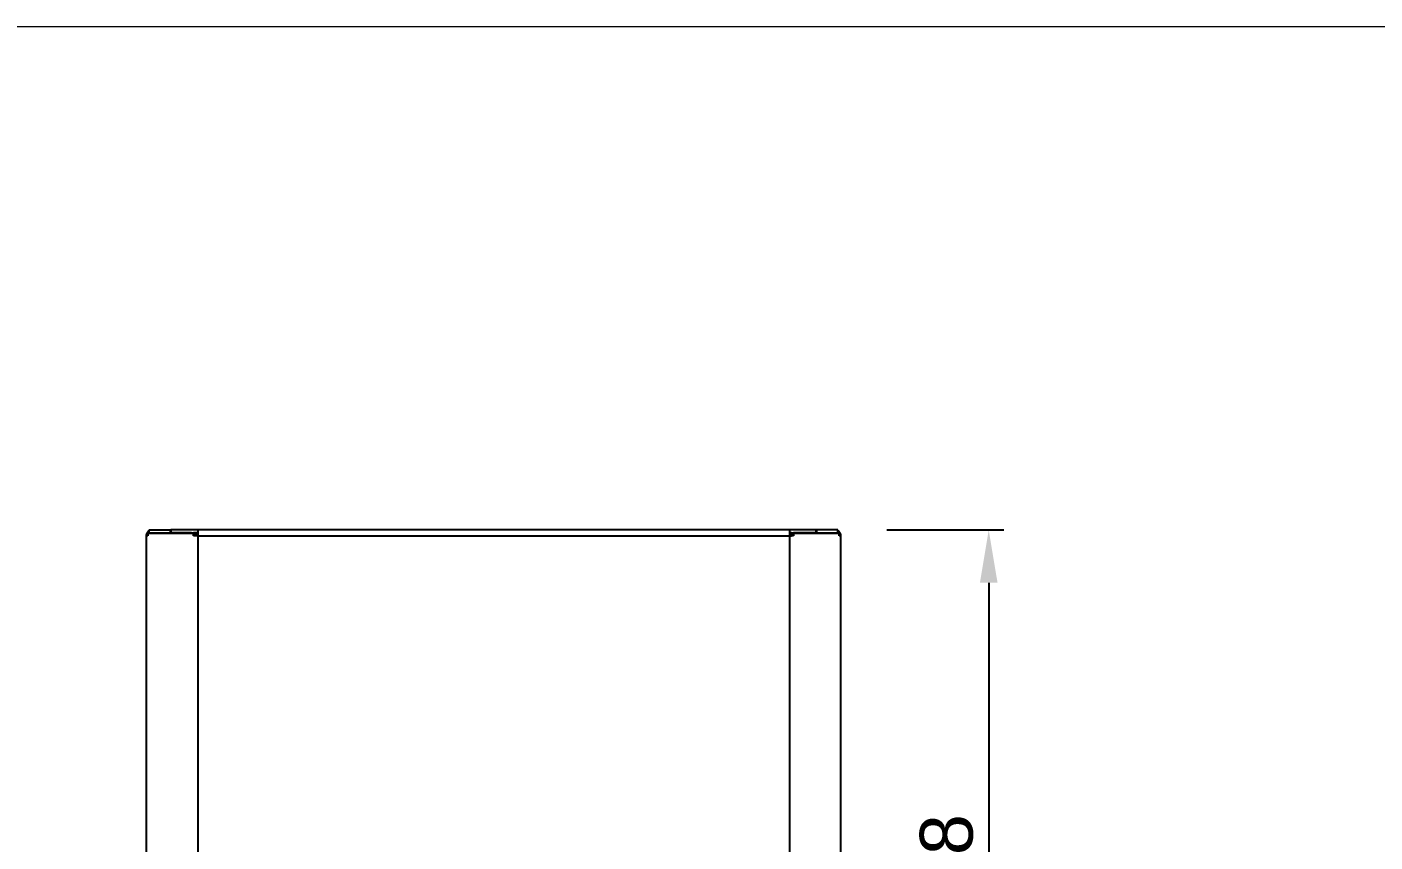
# Model space of a CAD drawing. Header units: millimetres. Extents: x -1246 to 2331, y -493 to 2006.
# Drawn here: x 542 to 1435, y 1467 to 2006 of the extents above; entities that cross this region are included whole.
import ezdxf

# ---------------------------------------------------------------- set-up
doc = ezdxf.new("R2010")
doc.units = ezdxf.units.MM
doc.header["$MEASUREMENT"] = 0
for name, color, linetype, true_color in [('Domyslna', 7, 'Continuous', 0x000000), ('Domyślny', 7, 'Continuous', 0x000000), ('Utwórz2D linie widoczne', 7, 'Continuous', 0x000000)]:
    doc.layers.add(name, color=color, linetype=linetype, true_color=true_color)
doc.styles.add('Arial', font='arial.ttf')
doc.dimstyles.new('Millimeter Large', dxfattribs={"dimscale": 10, "dimtxt": 3.5, "dimasz": 3.5, "dimexe": 1, "dimexo": 0.5, "dimgap": 1, "dimtad": 1, "dimtoh": 1, "dimdec": 0, "dimzin": 1, "dimdsep": 46, "dimtxsty": 'Arial', "dimcen": 3.5, "dimadec": 0, "dimazin": 0, "dimtfac": 1, "dimtdec": 4, "dimtix": 1, "dimtmove": 1, "dimatfit": 3, "dimfxl": 0, "dimtolj": 1, "dimtzin": 1, "dimarcsym": 0})

# ---------------------------------------------------------------- blocks, each defined once
blk = doc.blocks.new('*D1')
at = {"layer": 'Defpoints', "color": 0}
for p in [(1106.72, 1673.22), (1106.72, 1215.22), (1179.08, 1215.22)]:
    blk.add_point(p, dxfattribs=at)
at = {"layer": 'Domyslna', "color": 0, "lineweight": -2}
for p, q in [((1111.72, 1673.22), (1189.08, 1673.22)), ((1179.08, 1638.22), (1179.08, 1250.22)), ((1111.72, 1215.22), (1189.08, 1215.22))]:
    blk.add_line(p, q, dxfattribs=at)
at = {"layer": 'Domyslna', "color": 0}
for points in [[(1184.92, 1638.22), (1173.25, 1638.22), (1179.08, 1673.22)], [(1173.25, 1250.22), (1184.92, 1250.22), (1179.08, 1215.22)]]:
    blk.add_solid(points, dxfattribs=at)
at = {"layer": 'Domyslna', "color": 0, "insert": (1151.22, 1444.22), "char_height": 35, "attachment_point": 5, "rotation": 90, "style": 'Arial'}
blk.add_mtext('\\A1;458', dxfattribs=at)

msp = doc.modelspace()

# ---------------------------------------------------------------- linework, layer by layer
at = {"layer": 'Domyslna'}
for p, q in [((655.31, 1669.42), (655.31, 1250.02)), ((655.31, 1669.42), (1048.39, 1669.42)), ((1047.11, 1669.42), (1047.11, 1250.02))]:
    msp.add_line(p, q, dxfattribs=at)
at = {"layer": 'Domyślny', "color": 18, "lineweight": 15, "true_color": 0x000000}
msp.add_line((2327.49, 2006.35), (-1246.36, 2006.35), dxfattribs=at)
at = {"layer": 'Utwórz2D linie widoczne'}
for p, q in [((621.22, 1669.67), (621.21, 1669.54)), ((621.21, 1669.54), (621.21, 1669.42)), ((622.32, 1669.42), (621.21, 1669.42)), ((621.21, 1669.42), (621.21, 1250.02)), ((621.23, 1669.8), (621.22, 1669.67)), ((621.25, 1669.93), (621.23, 1669.8)), ((621.27, 1670.06), (621.25, 1669.93)), ((621.29, 1670.19), (621.27, 1670.06)), ((621.32, 1670.32), (621.29, 1670.19)), ((621.35, 1670.44), (621.32, 1670.32)), ((621.39, 1670.57), (621.35, 1670.44)), ((621.43, 1670.69), (621.39, 1670.57)), ((621.48, 1670.81), (621.43, 1670.69)), ((621.53, 1670.93), (621.48, 1670.81)), ((621.58, 1671.05), (621.53, 1670.93)), ((621.64, 1671.17), (621.58, 1671.05)), ((621.7, 1671.28), (621.64, 1671.17)), ((621.77, 1671.39), (621.7, 1671.28)), ((621.84, 1671.5), (621.77, 1671.39)), ((621.91, 1671.61), (621.84, 1671.5)), ((621.98, 1671.71), (621.91, 1671.61)), ((622.07, 1671.82), (621.98, 1671.71)), ((622.15, 1671.91), (622.07, 1671.82)), ((622.24, 1672.01), (622.15, 1671.91)), ((622.33, 1672.1), (622.24, 1672.01)), ((622.32, 1670.36), (622.33, 1670.39)), ((622.32, 1670.33), (622.32, 1670.36)), ((622.32, 1670.3), (622.32, 1670.33)), ((622.32, 1670.27), (622.32, 1670.3)), ((622.32, 1670.24), (622.32, 1670.27)), ((622.32, 1670.21), (622.32, 1670.24)), ((622.32, 1670.18), (622.32, 1670.21)), ((622.32, 1670.15), (622.32, 1670.18)), ((622.32, 1670.12), (622.32, 1670.15)), ((622.32, 1670.12), (622.32, 1669.42)), ((622.42, 1672.19), (622.33, 1672.1)), ((622.33, 1670.42), (622.34, 1670.45)), ((622.33, 1670.39), (622.33, 1670.42)), ((622.34, 1670.45), (622.35, 1670.48)), ((622.35, 1670.48), (622.36, 1670.51)), ((622.36, 1670.51), (622.37, 1670.54)), ((622.37, 1670.54), (622.38, 1670.57)), ((622.38, 1670.57), (622.39, 1670.6)), ((622.39, 1670.6), (622.4, 1670.62)), ((622.4, 1670.62), (622.42, 1670.65)), ((622.52, 1672.28), (622.42, 1672.19)), ((622.42, 1670.65), (622.43, 1670.68)), ((622.43, 1670.68), (622.45, 1670.7)), ((622.45, 1670.7), (622.46, 1670.73)), ((622.46, 1670.73), (622.48, 1670.76)), ((622.48, 1670.76), (622.5, 1670.78)), ((622.5, 1670.78), (622.52, 1670.8)), ((622.62, 1672.37), (622.52, 1672.28)), ((622.52, 1670.8), (622.54, 1670.83)), ((622.54, 1670.83), (622.56, 1670.85)), ((622.56, 1670.85), (622.58, 1670.87)), ((622.58, 1670.87), (622.6, 1670.89)), ((622.6, 1670.89), (622.62, 1670.91)), ((622.72, 1672.45), (622.62, 1672.37)), ((622.62, 1670.91), (622.65, 1670.93)), ((622.65, 1670.93), (622.67, 1670.95)), ((622.67, 1670.95), (622.7, 1670.97)), ((622.7, 1670.97), (622.72, 1670.99)), ((622.82, 1672.52), (622.72, 1672.45)), ((622.72, 1670.99), (622.75, 1671)), ((622.75, 1671), (622.77, 1671.02)), ((622.77, 1671.02), (622.8, 1671.03)), ((622.8, 1671.03), (622.83, 1671.05)), ((622.93, 1672.59), (622.82, 1672.52)), ((622.83, 1671.05), (622.86, 1671.06)), ((622.86, 1671.06), (622.88, 1671.07)), ((622.88, 1671.07), (622.91, 1671.08)), ((622.91, 1671.08), (622.94, 1671.09)), ((623.04, 1672.66), (622.93, 1672.59)), ((622.94, 1671.09), (622.97, 1671.1)), ((622.97, 1671.1), (623, 1671.11)), ((623, 1671.11), (623.03, 1671.12)), ((623.03, 1671.12), (651.92, 1671.12)), ((623.15, 1672.73), (623.04, 1672.66)), ((623.15, 1673.22), (623.74, 1673.22)), ((623.15, 1671.22), (623.15, 1673.22)), ((623.16, 1671.22), (623.74, 1671.22)), ((623.74, 1673.22), (637.33, 1673.22)), ((623.74, 1671.22), (637.33, 1671.22)), ((624.44, 1671.12), (624.5, 1671.14)), ((624.5, 1671.14), (624.56, 1671.16)), ((624.56, 1671.16), (624.61, 1671.17)), ((624.61, 1671.17), (624.67, 1671.18)), ((624.67, 1671.18), (624.73, 1671.19)), ((624.73, 1671.19), (624.79, 1671.2)), ((624.79, 1671.2), (624.85, 1671.21)), ((637.33, 1673.22), (637.62, 1673.22)), ((637.33, 1671.22), (637.33, 1673.22)), ((637.62, 1671.22), (637.33, 1671.22)), ((637.62, 1673.22), (637.62, 1671.22)), ((651.21, 1673.22), (637.62, 1673.22)), ((651.21, 1671.22), (637.62, 1671.22)), ((652.63, 1673.22), (651.21, 1673.22)), ((651.21, 1671.22), (652.63, 1671.22)), ((651.92, 1671.12), (651.95, 1671.11)), ((653.33, 1671.12), (651.92, 1671.12)), ((651.95, 1671.11), (651.98, 1671.1)), ((651.98, 1671.1), (652.01, 1671.09)), ((652.01, 1671.09), (652.04, 1671.08)), ((652.04, 1671.08), (652.07, 1671.07)), ((652.07, 1671.07), (652.09, 1671.06)), ((652.09, 1671.06), (652.12, 1671.05)), ((652.12, 1671.05), (652.15, 1671.03)), ((652.15, 1671.03), (652.18, 1671.02)), ((652.18, 1671.02), (652.2, 1671)), ((652.2, 1671), (652.23, 1670.99)), ((652.23, 1670.99), (652.25, 1670.97)), ((652.25, 1670.97), (652.28, 1670.95)), ((652.28, 1670.95), (652.3, 1670.93)), ((652.3, 1670.93), (652.33, 1670.91)), ((652.33, 1670.91), (652.35, 1670.89)), ((652.35, 1670.89), (652.37, 1670.87)), ((652.37, 1670.87), (652.39, 1670.85)), ((652.39, 1670.85), (652.41, 1670.83)), ((652.41, 1670.83), (652.43, 1670.8)), ((652.43, 1670.8), (652.45, 1670.78)), ((652.45, 1670.78), (652.47, 1670.76)), ((652.47, 1670.76), (652.49, 1670.73)), ((652.49, 1670.73), (652.5, 1670.7)), ((652.5, 1670.7), (652.52, 1670.68)), ((652.52, 1670.68), (652.53, 1670.65)), ((652.53, 1670.65), (652.55, 1670.62)), ((652.55, 1670.62), (652.56, 1670.6)), ((652.56, 1670.6), (652.57, 1670.57)), ((652.63, 1671.2), (652.57, 1671.21)), ((652.57, 1670.57), (652.58, 1670.54)), ((652.58, 1670.54), (652.59, 1670.51)), ((652.59, 1670.51), (652.6, 1670.48)), ((652.6, 1670.48), (652.61, 1670.45)), ((652.61, 1670.45), (652.62, 1670.42)), ((652.62, 1670.42), (652.62, 1670.39)), ((652.62, 1670.39), (652.63, 1670.36)), ((654.04, 1673.22), (652.63, 1673.22)), ((654.04, 1671.22), (652.63, 1671.22)), ((652.68, 1671.19), (652.63, 1671.2)), ((652.63, 1670.36), (652.63, 1670.33)), ((652.63, 1670.33), (652.63, 1670.3)), ((652.63, 1670.3), (652.63, 1670.27)), ((652.63, 1670.27), (652.63, 1670.24)), ((652.63, 1670.24), (652.63, 1670.21)), ((652.63, 1670.21), (652.63, 1670.18)), ((652.63, 1670.18), (652.63, 1670.15)), ((652.63, 1670.15), (652.63, 1670.12)), ((652.63, 1669.42), (652.63, 1670.12)), ((655.31, 1669.42), (652.63, 1669.42)), ((652.74, 1671.19), (652.68, 1671.19)), ((652.79, 1671.17), (652.74, 1671.19)), ((652.84, 1671.16), (652.79, 1671.17)), ((652.9, 1671.15), (652.84, 1671.16)), ((652.95, 1671.13), (652.9, 1671.15)), ((653, 1671.12), (652.95, 1671.13)), ((653.33, 1671.12), (653.36, 1671.11)), ((653.36, 1671.11), (653.39, 1671.1)), ((653.39, 1671.1), (653.42, 1671.09)), ((653.42, 1671.09), (653.45, 1671.08)), ((653.45, 1671.08), (653.48, 1671.07)), ((653.48, 1671.07), (653.51, 1671.06)), ((653.51, 1671.06), (653.54, 1671.05)), ((653.54, 1671.05), (653.56, 1671.03)), ((653.56, 1671.03), (653.59, 1671.02)), ((653.59, 1671.02), (653.62, 1671)), ((653.62, 1671), (653.64, 1670.99)), ((653.64, 1670.99), (653.67, 1670.97)), ((653.67, 1670.97), (653.69, 1670.95)), ((653.69, 1670.95), (653.72, 1670.93)), ((653.72, 1670.93), (653.74, 1670.91)), ((653.74, 1670.91), (653.76, 1670.89)), ((653.76, 1670.89), (653.79, 1670.87)), ((653.79, 1670.87), (653.81, 1670.85)), ((653.81, 1670.85), (653.83, 1670.83)), ((653.83, 1670.83), (653.85, 1670.8)), ((653.85, 1670.8), (653.87, 1670.78)), ((653.87, 1670.78), (653.88, 1670.76)), ((653.88, 1670.76), (653.9, 1670.73)), ((653.9, 1670.73), (653.92, 1670.7)), ((653.92, 1670.7), (653.93, 1670.68)), ((653.93, 1670.68), (653.95, 1670.65)), ((653.95, 1670.65), (653.96, 1670.62)), ((653.96, 1670.62), (653.97, 1670.6)), ((653.97, 1670.6), (653.99, 1670.57)), ((653.99, 1670.57), (654, 1670.54)), ((654, 1670.54), (654.01, 1670.51)), ((654.01, 1670.51), (654.02, 1670.48)), ((654.02, 1670.48), (654.02, 1670.45)), ((654.02, 1670.45), (654.03, 1670.42)), ((654.03, 1670.42), (654.04, 1670.39)), ((655.31, 1673.22), (654.04, 1673.22)), ((655.31, 1671.22), (654.04, 1671.22)), ((654.04, 1670.39), (654.04, 1670.36)), ((654.04, 1670.36), (654.04, 1670.33)), ((654.04, 1670.33), (654.05, 1670.3)), ((654.06, 1670.13), (654.04, 1670.19)), ((654.05, 1670.18), (654.04, 1670.15)), ((654.04, 1670.15), (654.04, 1670.12)), ((654.04, 1670.12), (654.04, 1669.42)), ((654.05, 1670.3), (654.05, 1670.27)), ((654.05, 1670.27), (654.05, 1670.24)), ((654.05, 1670.24), (654.05, 1670.21)), ((654.05, 1670.21), (654.05, 1670.18)), ((654.09, 1670.07), (654.06, 1670.13)), ((654.11, 1670.02), (654.09, 1670.07)), ((654.13, 1669.96), (654.11, 1670.02)), ((654.14, 1669.9), (654.13, 1669.96)), ((654.16, 1669.84), (654.14, 1669.9)), ((654.17, 1669.78), (654.16, 1669.84)), ((654.19, 1669.72), (654.17, 1669.78)), ((654.19, 1669.66), (654.19, 1669.72)), ((654.2, 1669.6), (654.19, 1669.66)), ((654.21, 1669.54), (654.2, 1669.6)), ((654.21, 1669.48), (654.21, 1669.54)), ((654.21, 1669.42), (654.21, 1669.48)), ((655.31, 1673.22), (655.31, 1669.42)), ((1047.11, 1673.22), (655.31, 1673.22)), ((1048.39, 1673.22), (1047.11, 1673.22)), ((1047.11, 1673.22), (1047.11, 1669.42)), ((1048.39, 1671.22), (1047.11, 1671.22)), ((1049.8, 1669.42), (1047.11, 1669.42)), ((1048.23, 1669.66), (1048.22, 1669.6)), ((1048.22, 1669.6), (1048.22, 1669.54)), ((1048.22, 1669.54), (1048.22, 1669.48)), ((1048.22, 1669.48), (1048.22, 1669.42)), ((1048.24, 1669.72), (1048.23, 1669.66)), ((1048.25, 1669.78), (1048.24, 1669.72)), ((1048.27, 1669.84), (1048.25, 1669.78)), ((1048.28, 1669.9), (1048.27, 1669.84)), ((1048.3, 1669.96), (1048.28, 1669.9)), ((1048.32, 1670.02), (1048.3, 1669.96)), ((1048.34, 1670.07), (1048.32, 1670.02)), ((1048.36, 1670.13), (1048.34, 1670.07)), ((1048.39, 1670.19), (1048.36, 1670.13)), ((1048.38, 1670.33), (1048.39, 1670.36)), ((1048.38, 1670.3), (1048.38, 1670.33)), ((1048.38, 1670.27), (1048.38, 1670.3)), ((1048.38, 1670.24), (1048.38, 1670.27)), ((1048.38, 1670.21), (1048.38, 1670.24)), ((1048.38, 1670.18), (1048.38, 1670.21)), ((1048.38, 1670.15), (1048.38, 1670.18)), ((1048.39, 1670.12), (1048.38, 1670.15)), ((1049.8, 1673.22), (1048.39, 1673.22)), ((1048.39, 1671.22), (1049.8, 1671.22)), ((1048.39, 1670.39), (1048.4, 1670.42)), ((1048.39, 1670.36), (1048.39, 1670.39)), ((1048.39, 1669.42), (1048.39, 1670.12)), ((1048.4, 1670.45), (1048.41, 1670.48)), ((1048.4, 1670.42), (1048.4, 1670.45)), ((1048.41, 1670.48), (1048.42, 1670.51)), ((1048.42, 1670.51), (1048.43, 1670.54)), ((1048.43, 1670.54), (1048.44, 1670.57)), ((1048.44, 1670.57), (1048.45, 1670.6)), ((1048.45, 1670.6), (1048.46, 1670.62)), ((1048.46, 1670.62), (1048.48, 1670.65)), ((1048.48, 1670.65), (1048.49, 1670.68)), ((1048.49, 1670.68), (1048.51, 1670.7)), ((1048.51, 1670.7), (1048.52, 1670.73)), ((1048.52, 1670.73), (1048.54, 1670.76)), ((1048.54, 1670.76), (1048.56, 1670.78)), ((1048.56, 1670.78), (1048.58, 1670.8)), ((1048.58, 1670.8), (1048.6, 1670.83)), ((1048.6, 1670.83), (1048.62, 1670.85)), ((1048.62, 1670.85), (1048.64, 1670.87)), ((1048.64, 1670.87), (1048.66, 1670.89)), ((1048.66, 1670.89), (1048.69, 1670.91)), ((1048.69, 1670.91), (1048.71, 1670.93)), ((1048.71, 1670.93), (1048.73, 1670.95)), ((1048.73, 1670.95), (1048.76, 1670.97)), ((1048.76, 1670.97), (1048.78, 1670.99)), ((1048.78, 1670.99), (1048.81, 1671)), ((1048.81, 1671), (1048.84, 1671.02)), ((1048.84, 1671.02), (1048.86, 1671.03)), ((1048.86, 1671.03), (1048.89, 1671.05)), ((1048.89, 1671.05), (1048.92, 1671.06)), ((1048.92, 1671.06), (1048.95, 1671.07)), ((1048.95, 1671.07), (1048.98, 1671.08)), ((1048.98, 1671.08), (1049, 1671.09)), ((1049, 1671.09), (1049.03, 1671.1)), ((1049.03, 1671.1), (1049.06, 1671.11)), ((1049.06, 1671.11), (1049.09, 1671.12)), ((1050.51, 1671.12), (1049.09, 1671.12)), ((1049.48, 1671.13), (1049.42, 1671.12)), ((1049.53, 1671.15), (1049.48, 1671.13)), ((1049.58, 1671.16), (1049.53, 1671.15)), ((1049.64, 1671.17), (1049.58, 1671.16)), ((1049.69, 1671.19), (1049.64, 1671.17)), ((1049.74, 1671.19), (1049.69, 1671.19)), ((1049.8, 1671.2), (1049.74, 1671.19)), ((1049.79, 1670.3), (1049.8, 1670.33)), ((1049.79, 1670.27), (1049.79, 1670.3)), ((1049.79, 1670.24), (1049.79, 1670.27)), ((1049.79, 1670.21), (1049.79, 1670.24)), ((1049.79, 1670.18), (1049.79, 1670.21)), ((1049.8, 1670.15), (1049.79, 1670.18)), ((1051.22, 1673.22), (1049.8, 1673.22)), ((1051.22, 1671.22), (1049.8, 1671.22)), ((1049.85, 1671.21), (1049.8, 1671.2)), ((1049.8, 1670.39), (1049.81, 1670.42)), ((1049.8, 1670.36), (1049.8, 1670.39)), ((1049.8, 1670.33), (1049.8, 1670.36)), ((1049.8, 1670.12), (1049.8, 1670.15)), ((1049.8, 1670.12), (1049.8, 1669.42)), ((1049.81, 1670.42), (1049.82, 1670.45)), ((1049.82, 1670.45), (1049.83, 1670.48)), ((1049.83, 1670.51), (1049.84, 1670.54)), ((1049.83, 1670.48), (1049.83, 1670.51)), ((1049.84, 1670.54), (1049.85, 1670.57)), ((1049.85, 1670.57), (1049.87, 1670.6)), ((1049.87, 1670.6), (1049.88, 1670.62)), ((1049.88, 1670.62), (1049.89, 1670.65)), ((1049.89, 1670.65), (1049.91, 1670.68)), ((1049.91, 1670.68), (1049.92, 1670.7)), ((1049.92, 1670.7), (1049.94, 1670.73)), ((1049.94, 1670.73), (1049.96, 1670.76)), ((1049.96, 1670.76), (1049.97, 1670.78)), ((1049.97, 1670.78), (1049.99, 1670.8)), ((1049.99, 1670.8), (1050.01, 1670.83)), ((1050.01, 1670.83), (1050.03, 1670.85)), ((1050.03, 1670.85), (1050.05, 1670.87)), ((1050.05, 1670.87), (1050.08, 1670.89)), ((1050.08, 1670.89), (1050.1, 1670.91)), ((1050.1, 1670.91), (1050.12, 1670.93)), ((1050.12, 1670.93), (1050.15, 1670.95)), ((1050.15, 1670.95), (1050.17, 1670.97)), ((1050.17, 1670.97), (1050.2, 1670.99)), ((1050.2, 1670.99), (1050.22, 1671)), ((1050.22, 1671), (1050.25, 1671.02)), ((1050.25, 1671.02), (1050.28, 1671.03)), ((1050.28, 1671.03), (1050.3, 1671.05)), ((1050.3, 1671.05), (1050.33, 1671.06)), ((1050.33, 1671.06), (1050.36, 1671.07)), ((1050.36, 1671.07), (1050.39, 1671.08)), ((1050.39, 1671.08), (1050.42, 1671.09)), ((1050.42, 1671.09), (1050.45, 1671.1)), ((1050.45, 1671.1), (1050.48, 1671.11)), ((1050.48, 1671.11), (1050.51, 1671.12)), ((1050.51, 1671.12), (1079.39, 1671.12)), ((1064.81, 1673.22), (1051.22, 1673.22)), ((1064.81, 1671.22), (1051.22, 1671.22)), ((1064.81, 1671.22), (1064.81, 1673.22)), ((1064.81, 1673.22), (1065.09, 1673.22)), ((1065.09, 1671.22), (1064.81, 1671.22)), ((1078.69, 1673.22), (1065.09, 1673.22)), ((1065.09, 1673.22), (1065.09, 1671.22)), ((1065.09, 1671.22), (1078.69, 1671.22)), ((1077.59, 1671.21), (1077.65, 1671.2)), ((1077.65, 1671.2), (1077.7, 1671.19)), ((1077.7, 1671.19), (1077.76, 1671.18)), ((1077.76, 1671.18), (1077.82, 1671.17)), ((1077.82, 1671.17), (1077.87, 1671.16)), ((1077.87, 1671.16), (1077.93, 1671.14)), ((1077.93, 1671.14), (1077.98, 1671.12)), ((1079.27, 1673.22), (1078.69, 1673.22)), ((1078.69, 1671.22), (1079.26, 1671.22)), ((1079.27, 1671.22), (1079.27, 1673.22)), ((1079.39, 1672.66), (1079.27, 1672.73)), ((1079.5, 1672.59), (1079.39, 1672.66)), ((1079.39, 1671.12), (1079.42, 1671.11)), ((1079.42, 1671.11), (1079.45, 1671.1)), ((1079.45, 1671.1), (1079.48, 1671.09)), ((1079.48, 1671.09), (1079.51, 1671.08)), ((1079.6, 1672.52), (1079.5, 1672.59)), ((1079.51, 1671.08), (1079.54, 1671.07)), ((1079.54, 1671.07), (1079.57, 1671.06)), ((1079.57, 1671.06), (1079.6, 1671.05)), ((1079.71, 1672.45), (1079.6, 1672.52)), ((1079.6, 1671.05), (1079.63, 1671.03)), ((1079.63, 1671.03), (1079.65, 1671.02)), ((1079.65, 1671.02), (1079.68, 1671)), ((1079.68, 1671), (1079.71, 1670.99)), ((1079.81, 1672.37), (1079.71, 1672.45)), ((1079.71, 1670.99), (1079.73, 1670.97)), ((1079.73, 1670.97), (1079.76, 1670.95)), ((1079.76, 1670.95), (1079.78, 1670.93)), ((1079.78, 1670.93), (1079.8, 1670.91)), ((1079.8, 1670.91), (1079.83, 1670.89)), ((1079.91, 1672.28), (1079.81, 1672.37)), ((1079.83, 1670.89), (1079.85, 1670.87)), ((1079.85, 1670.87), (1079.87, 1670.85)), ((1079.87, 1670.85), (1079.89, 1670.83)), ((1079.89, 1670.83), (1079.91, 1670.8)), ((1080.01, 1672.19), (1079.91, 1672.28)), ((1079.91, 1670.8), (1079.93, 1670.78)), ((1079.93, 1670.78), (1079.95, 1670.76)), ((1079.95, 1670.76), (1079.96, 1670.73)), ((1079.96, 1670.73), (1079.98, 1670.7)), ((1079.98, 1670.7), (1080, 1670.68)), ((1080, 1670.68), (1080.01, 1670.65)), ((1080.1, 1672.1), (1080.01, 1672.19)), ((1080.01, 1670.65), (1080.02, 1670.62)), ((1080.02, 1670.62), (1080.04, 1670.6)), ((1080.04, 1670.6), (1080.05, 1670.57)), ((1080.05, 1670.57), (1080.06, 1670.54)), ((1080.06, 1670.54), (1080.07, 1670.51)), ((1080.07, 1670.51), (1080.08, 1670.48)), ((1080.08, 1670.48), (1080.09, 1670.45)), ((1080.09, 1670.45), (1080.09, 1670.42)), ((1080.09, 1670.42), (1080.1, 1670.39)), ((1080.19, 1672.01), (1080.1, 1672.1)), ((1080.1, 1670.39), (1080.1, 1670.36)), ((1080.1, 1670.36), (1080.11, 1670.33)), ((1080.11, 1670.15), (1080.1, 1670.12)), ((1080.1, 1669.42), (1080.1, 1670.12)), ((1081.22, 1669.42), (1080.1, 1669.42)), ((1080.11, 1670.33), (1080.11, 1670.3)), ((1080.11, 1670.3), (1080.11, 1670.27)), ((1080.11, 1670.27), (1080.11, 1670.24)), ((1080.11, 1670.24), (1080.11, 1670.21)), ((1080.11, 1670.21), (1080.11, 1670.18)), ((1080.11, 1670.18), (1080.11, 1670.15)), ((1080.28, 1671.91), (1080.19, 1672.01)), ((1080.36, 1671.82), (1080.28, 1671.91)), ((1080.44, 1671.71), (1080.36, 1671.82)), ((1080.52, 1671.61), (1080.44, 1671.71)), ((1080.59, 1671.5), (1080.52, 1671.61)), ((1080.66, 1671.39), (1080.59, 1671.5)), ((1080.73, 1671.28), (1080.66, 1671.39)), ((1080.79, 1671.17), (1080.73, 1671.28)), ((1080.85, 1671.05), (1080.79, 1671.17)), ((1080.9, 1670.93), (1080.85, 1671.05)), ((1080.95, 1670.81), (1080.9, 1670.93)), ((1081, 1670.69), (1080.95, 1670.81)), ((1081.04, 1670.57), (1081, 1670.69)), ((1081.07, 1670.44), (1081.04, 1670.57)), ((1081.11, 1670.32), (1081.07, 1670.44)), ((1081.14, 1670.19), (1081.11, 1670.32)), ((1081.16, 1670.06), (1081.14, 1670.19)), ((1081.18, 1669.93), (1081.16, 1670.06)), ((1081.2, 1669.8), (1081.18, 1669.93)), ((1081.21, 1669.67), (1081.2, 1669.8)), ((1081.21, 1669.54), (1081.21, 1669.67)), ((1081.22, 1669.42), (1081.21, 1669.54)), ((1081.22, 1250.02), (1081.22, 1669.42))]:
    msp.add_line(p, q, dxfattribs=at)

# ---------------------------------------------------------------- dimensions: what is measured, and where the dimension line sits
at = {"layer": 'Domyslna'}
dim = msp.add_aligned_dim(p1=(1106.72, 1673.22), p2=(1106.72, 1215.22), distance=72.36, dimstyle='Millimeter Large', dxfattribs=at)
dim.commit()
dim.dimension.update_dxf_attribs({"geometry": '*D1', "text_midpoint": (1151.22, 1444.22)})

doc.saveas('drawing.dxf')
